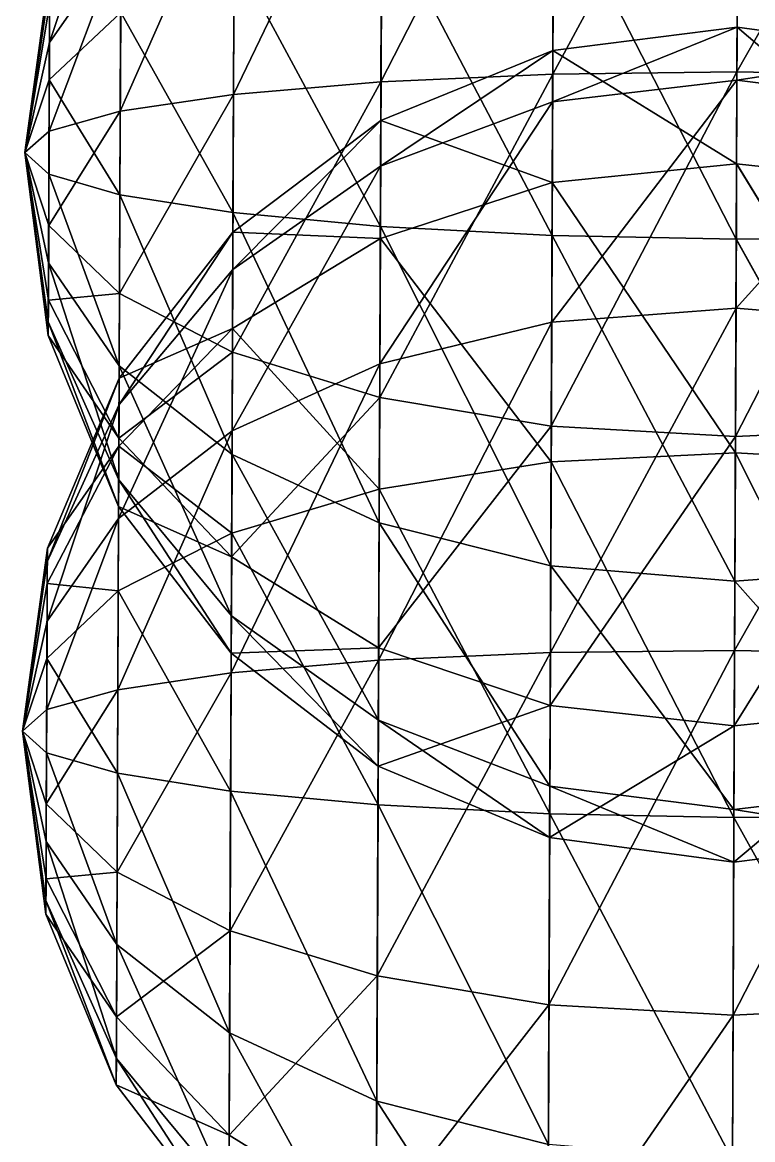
# Model space of a CAD drawing. Header units: metres. Extents: x -322 to 100, y -423 to 142.
# Drawn here: x -200.41 to -169.64, y -1.54 to 45.56 of the extents above; entities that cross this region are included whole.
import ezdxf

# ---------------------------------------------------------------- set-up
doc = ezdxf.new("R2010")
doc.units = ezdxf.units.M

msp = doc.modelspace()

# ---------------------------------------------------------------- linework, layer by layer
for points in [[(-170.2396, 57.887695, -816.6804), (-178.0066, 57.308006, -817.4996), (-178.0636, 43.374844, -811.9441), (-178.06349, 43.374943, -811.944)], [(-170.2396, 57.887695, -816.6804), (-178.0636, 43.374844, -811.9441), (-170.2986, 43.46302, -810.9289), (-170.2985, 43.46312, -810.9288)], [(-162.4776, 57.244484, -817.4996), (-170.2396, 57.887695, -816.6804), (-170.2986, 43.46302, -810.9289), (-170.2985, 43.46312, -810.9288)], [(-178.0066, 57.308006, -817.4996), (-185.24931, 55.544926, -819.9013), (-185.30042, 43.052788, -814.9204), (-185.30031, 43.052887, -814.9203)], [(-178.0066, 57.308006, -817.4996), (-185.30042, 43.052788, -814.9204), (-178.0636, 43.374844, -811.9441), (-178.06349, 43.374943, -811.944)], [(-162.4776, 57.244484, -817.4996), (-170.2986, 43.46302, -810.9289), (-162.53459, 43.311317, -811.9441), (-162.53448, 43.311417, -811.944)], [(-185.24931, 55.544926, -819.9013), (-191.47412, 52.718597, -823.7219), (-191.51585, 42.518814, -819.655), (-191.51575, 42.518913, -819.6549)], [(-185.24931, 55.544926, -819.9013), (-191.51585, 42.518814, -819.655), (-185.30042, 43.052788, -814.9204), (-185.30031, 43.052887, -814.9203)], [(-196.23718, 53.82984, -834.7977), (-199.26135, 47.194893, -837.6552), (-199.27153, 44.705982, -834.4993), (-199.27142, 44.70608, -834.4992)], [(-196.23718, 53.82984, -834.7977), (-199.27153, 44.705982, -834.4993), (-196.25685, 49.021637, -828.70105), (-196.25674, 49.021736, -828.7009)], [(-191.47412, 52.718597, -823.7219), (-196.25685, 49.021637, -828.70105), (-196.28635, 41.8093, -825.8253), (-196.28624, 41.8094, -825.8252)], [(-191.47412, 52.718597, -823.7219), (-196.28635, 41.8093, -825.8253), (-191.51585, 42.518814, -819.655), (-191.51575, 42.518913, -819.6549)], [(-178.09142, 36.574726, -869.49927), (-185.2709, 50.264923, -864.59045), (-178.0307, 51.418926, -867.3439), (-178.0306, 51.419025, -867.34375)], [(-170.32741, 36.42302, -870.51447), (-178.09142, 36.574726, -869.49927), (-178.0307, 51.418926, -867.3439), (-178.0306, 51.419025, -867.34375)], [(-170.32741, 36.42302, -870.51447), (-178.0307, 51.418926, -867.3439), (-170.26454, 51.79087, -868.283), (-170.26443, 51.79097, -868.2829)], [(-162.56241, 36.5112, -869.49927), (-170.32741, 36.42302, -870.51447), (-170.26454, 51.79087, -868.283), (-170.26443, 51.79097, -868.2829)], [(-162.56241, 36.5112, -869.49927), (-170.26454, 51.79087, -868.283), (-162.50168, 51.355404, -867.3439), (-162.50157, 51.355503, -867.34375)], [(-185.32535, 36.95597, -866.52295), (-191.49176, 48.407494, -860.21045), (-185.2709, 50.264923, -864.59045), (-185.2708, 50.265022, -864.59033)], [(-178.09142, 36.574726, -869.49927), (-185.32535, 36.95597, -866.52295), (-185.2709, 50.264923, -864.59045), (-185.2708, 50.265022, -864.59033)], [(-196.25685, 49.021637, -828.70105), (-199.27153, 44.705982, -834.4993), (-199.2868, 40.972603, -833.01074), (-199.2867, 40.972702, -833.0106)], [(-196.25685, 49.021637, -828.70105), (-199.2868, 40.972603, -833.01074), (-196.28635, 41.8093, -825.8253), (-196.28624, 41.8094, -825.8252)], [(-191.53621, 37.54078, -861.7883), (-196.26932, 45.973225, -854.5023), (-191.49176, 48.407494, -860.21045), (-191.49165, 48.407593, -860.2103)], [(-185.32535, 36.95597, -866.52295), (-191.53621, 37.54078, -861.7883), (-191.49176, 48.407494, -860.21045), (-191.49165, 48.407593, -860.2103)], [(-199.26508, 46.28385, -845.36615), (-200.31276, 40.065742, -840.7217), (-199.25899, 47.772434, -841.63275), (-199.25888, 47.772533, -841.6326)], [(-199.25899, 47.772434, -841.63275), (-200.31276, 40.065742, -840.7217), (-199.26135, 47.194893, -837.6552), (-199.26125, 47.194992, -837.6551)], [(-199.26135, 47.194893, -837.6552), (-200.31276, 40.065742, -840.7217), (-199.27153, 44.705982, -834.4993), (-199.27142, 44.70608, -834.4992)], [(-199.27798, 43.12801, -847.8551), (-200.31276, 40.065742, -840.7217), (-199.26508, 46.28385, -845.36615), (-199.26497, 46.28395, -845.366)], [(-196.26932, 45.973225, -854.5023), (-199.27798, 43.12801, -847.8551), (-199.26508, 46.28385, -845.36615), (-199.26497, 46.28395, -845.366)], [(-196.30075, 38.2893, -855.61804), (-199.27798, 43.12801, -847.8551), (-196.26932, 45.973225, -854.5023), (-196.26921, 45.973324, -854.5022)], [(-191.53621, 37.54078, -861.7883), (-196.30075, 38.2893, -855.61804), (-196.26932, 45.973225, -854.5023), (-196.26921, 45.973324, -854.5022)], [(-170.29088, 45.3499, -676.2973), (-178.05954, 44.3665, -676.17737), (-178.06836, 42.211098, -661.333), (-178.06825, 42.211197, -661.3329)], [(-170.29088, 45.3499, -676.2973), (-178.06836, 42.211098, -661.333), (-170.3, 43.118458, -660.9293), (-170.2999, 43.118557, -660.9292)], [(-170.3144, 39.598457, -690.7221), (-178.05954, 44.3665, -676.17737), (-170.29088, 45.3499, -676.2973), (-170.29077, 45.35, -676.2972)], [(-162.55325, 38.747513, -690.11066), (-170.3144, 39.598457, -690.7221), (-170.29088, 45.3499, -676.2973), (-170.29077, 45.35, -676.2972)], [(-162.53053, 44.30298, -676.17737), (-170.29088, 45.3499, -676.2973), (-170.3, 43.118458, -660.9293), (-170.2999, 43.118557, -660.9292)], [(-162.55325, 38.747513, -690.11066), (-170.29088, 45.3499, -676.2973), (-162.53053, 44.30298, -676.17737), (-162.53043, 44.303078, -676.17725)], [(-199.27153, 44.705982, -834.4993), (-200.31276, 40.065742, -840.7217), (-199.2868, 40.972603, -833.01074), (-199.2867, 40.972702, -833.0106)], [(-178.05954, 44.3665, -676.17737), (-185.30708, 41.419815, -675.82574), (-185.31499, 39.487335, -662.51666), (-185.31488, 39.487434, -662.51654)], [(-178.05954, 44.3665, -676.17737), (-185.31499, 39.487335, -662.51666), (-178.06836, 42.211098, -661.333), (-178.06825, 42.211197, -661.3329)], [(-178.08226, 38.811035, -690.11066), (-185.30708, 41.419815, -675.82574), (-178.05954, 44.3665, -676.17737), (-178.05943, 44.3666, -676.17725)], [(-170.3144, 39.598457, -690.7221), (-178.08226, 38.811035, -690.11066), (-178.05954, 44.3665, -676.17737), (-178.05943, 44.3666, -676.17725)], [(-162.53053, 44.30298, -676.17737), (-170.3, 43.118458, -660.9293), (-162.53934, 42.147575, -661.333), (-162.53923, 42.147675, -661.3329)], [(-178.0636, 43.374844, -811.9441), (-185.30042, 43.052788, -814.9204), (-185.35486, 29.743843, -816.8529), (-185.35475, 29.743942, -816.8528)], [(-178.0636, 43.374844, -811.9441), (-185.35486, 29.743843, -816.8529), (-178.12433, 28.53064, -814.0995), (-178.12422, 28.530739, -814.09937)], [(-170.2986, 43.46302, -810.9289), (-178.0636, 43.374844, -811.9441), (-178.12433, 28.53064, -814.0995), (-178.12422, 28.530739, -814.09937)], [(-170.2986, 43.46302, -810.9289), (-178.12433, 28.53064, -814.0995), (-170.36147, 28.09517, -813.16034), (-170.36136, 28.095268, -813.1602)], [(-162.53459, 43.311317, -811.9441), (-170.2986, 43.46302, -810.9289), (-170.36147, 28.09517, -813.16034), (-170.36136, 28.095268, -813.1602)], [(-199.29427, 39.150517, -848.4326), (-200.31276, 40.065742, -840.7217), (-199.27798, 43.12801, -847.8551), (-199.27788, 43.12811, -847.855)], [(-196.30075, 38.2893, -855.61804), (-199.29427, 39.150517, -848.4326), (-199.27798, 43.12801, -847.8551), (-199.27788, 43.12811, -847.855)], [(-185.30042, 43.052788, -814.9204), (-191.51585, 42.518814, -819.655), (-191.5603, 31.652103, -821.2329), (-191.5602, 31.652203, -821.2328)], [(-185.30042, 43.052788, -814.9204), (-191.5603, 31.652103, -821.2329), (-185.35486, 29.743843, -816.8529), (-185.35475, 29.743942, -816.8528)], [(-170.3, 43.118458, -660.9293), (-178.06836, 42.211098, -661.333), (-178.10635, 32.922356, -649.5552), (-178.10625, 32.922455, -649.55505)], [(-170.3, 43.118458, -660.9293), (-178.10635, 32.922356, -649.5552), (-170.33934, 33.502045, -648.736), (-170.33923, 33.502144, -648.7359)], [(-162.53459, 43.311317, -811.9441), (-170.36147, 28.09517, -813.16034), (-162.5953, 28.467117, -814.0995), (-162.5952, 28.467216, -814.09937)], [(-162.53934, 42.147575, -661.333), (-170.3, 43.118458, -660.9293), (-170.33934, 33.502045, -648.736), (-170.33923, 33.502144, -648.7359)], [(-191.51585, 42.518814, -819.655), (-196.28635, 41.8093, -825.8253), (-196.31778, 34.125374, -826.94104), (-196.31767, 34.125473, -826.9409)], [(-191.51585, 42.518814, -819.655), (-196.31778, 34.125374, -826.94104), (-191.5603, 31.652103, -821.2329), (-191.5602, 31.652203, -821.2328)], [(-178.06836, 42.211098, -661.333), (-185.31499, 39.487335, -662.51666), (-185.34906, 31.159275, -651.9569), (-185.34895, 31.159374, -651.9568)], [(-178.06836, 42.211098, -661.333), (-185.34906, 31.159275, -651.9569), (-178.10635, 32.922356, -649.5552), (-178.10625, 32.922455, -649.55505)], [(-162.53934, 42.147575, -661.333), (-170.33934, 33.502045, -648.736), (-162.57735, 32.858833, -649.5552), (-162.57724, 32.858932, -649.55505)], [(-196.28635, 41.8093, -825.8253), (-199.2868, 40.972603, -833.01074), (-199.30309, 36.99511, -833.58826), (-199.30298, 36.99521, -833.58813)], [(-196.28635, 41.8093, -825.8253), (-199.30309, 36.99511, -833.58826), (-196.31778, 34.125374, -826.94104), (-196.31767, 34.125473, -826.9409)], [(-185.30708, 41.419815, -675.82574), (-191.5396, 36.710644, -675.2663), (-191.54605, 35.13278, -664.39954), (-191.54594, 35.132877, -664.3994)], [(-185.30708, 41.419815, -675.82574), (-191.54605, 35.13278, -664.39954), (-185.31499, 39.487335, -662.51666), (-185.31488, 39.487434, -662.51654)], [(-185.32745, 36.438923, -688.31793), (-191.5396, 36.710644, -675.2663), (-185.30708, 41.419815, -675.82574), (-185.30698, 41.419914, -675.8256)], [(-178.08226, 38.811035, -690.11066), (-185.32745, 36.438923, -688.31793), (-185.30708, 41.419815, -675.82574), (-185.30698, 41.419914, -675.8256)], [(-199.2868, 40.972603, -833.01074), (-200.31276, 40.065742, -840.7217), (-199.30309, 36.99511, -833.58826), (-199.30298, 36.99521, -833.58813)], [(-199.30309, 36.99511, -833.58826), (-200.31276, 40.065742, -840.7217), (-199.316, 33.83927, -836.0772), (-199.31589, 33.83937, -836.0771)], [(-199.316, 33.83927, -836.0772), (-200.31276, 40.065742, -840.7217), (-199.32208, 32.35069, -839.8106), (-199.32198, 32.35079, -839.8105)], [(-199.32208, 32.35069, -839.8106), (-200.31276, 40.065742, -840.7217), (-199.31972, 32.928226, -843.78815), (-199.31961, 32.928326, -843.788)], [(-199.31972, 32.928226, -843.78815), (-200.31276, 40.065742, -840.7217), (-199.30954, 35.417137, -846.94403), (-199.30943, 35.417236, -846.9439)], [(-199.30954, 35.417137, -846.94403), (-200.31276, 40.065742, -840.7217), (-199.29427, 39.150517, -848.4326), (-199.29416, 39.150616, -848.4325)], [(-170.36429, 27.405222, -700.3386), (-178.08226, 38.811035, -690.11066), (-170.3144, 39.598457, -690.7221), (-170.3143, 39.598557, -690.722)], [(-162.60143, 26.969753, -699.3995), (-170.36429, 27.405222, -700.3386), (-170.3144, 39.598457, -690.7221), (-170.3143, 39.598557, -690.722)], [(-170.3144, 39.598457, -690.7221), (-170.3144, 39.598457, -690.7221), (-170.36429, 27.405222, -700.3386), (-170.36418, 27.405321, -700.3385)], [(-162.60143, 26.969753, -699.3995), (-170.3144, 39.598457, -690.7221), (-162.55325, 38.747513, -690.11066), (-162.55315, 38.747612, -690.11053)], [(-196.33025, 31.076965, -852.7423), (-199.30954, 35.417137, -846.94403), (-199.29427, 39.150517, -848.4326), (-199.29416, 39.150616, -848.4325)], [(-196.33025, 31.076965, -852.7423), (-199.29427, 39.150517, -848.4326), (-196.30075, 38.2893, -855.61804), (-196.30064, 38.2894, -855.6179)], [(-185.31499, 39.487335, -662.51666), (-191.54605, 35.13278, -664.39954), (-191.57387, 28.332947, -655.7775), (-191.57376, 28.333046, -655.7774)], [(-185.31499, 39.487335, -662.51666), (-191.57387, 28.332947, -655.7775), (-185.34906, 31.159275, -651.9569), (-185.34895, 31.159374, -651.9568)], [(-178.13045, 27.033276, -699.3995), (-185.32745, 36.438923, -688.31793), (-178.08226, 38.811035, -690.11066), (-178.08215, 38.811134, -690.11053)], [(-170.36429, 27.405222, -700.3386), (-178.13045, 27.033276, -699.3995), (-178.08226, 38.811035, -690.11066), (-178.08215, 38.811134, -690.11053)], [(-178.08226, 38.811035, -690.11066), (-178.08226, 38.811035, -690.11066), (-178.13045, 27.033276, -699.3995), (-178.13034, 27.033375, -699.39935)], [(-191.57794, 27.341, -857.72144), (-196.33025, 31.076965, -852.7423), (-196.30075, 38.2893, -855.61804), (-196.30064, 38.2894, -855.6179)], [(-191.57794, 27.341, -857.72144), (-196.30075, 38.2893, -855.61804), (-191.53621, 37.54078, -861.7883), (-191.5361, 37.54088, -861.7882)], [(-185.37645, 24.46384, -861.54205), (-191.57794, 27.341, -857.72144), (-191.53621, 37.54078, -861.7883), (-191.5361, 37.54088, -861.7882)], [(-185.37645, 24.46384, -861.54205), (-191.53621, 37.54078, -861.7883), (-185.32535, 36.95597, -866.52295), (-185.32524, 36.95607, -866.5228)], [(-196.31778, 34.125374, -826.94104), (-199.30309, 36.99511, -833.58826), (-199.316, 33.83927, -836.0772), (-199.31589, 33.83937, -836.0771)], [(-178.14842, 22.641565, -863.9438), (-185.37645, 24.46384, -861.54205), (-185.32535, 36.95597, -866.52295), (-185.32524, 36.95607, -866.5228)], [(-178.14842, 22.641565, -863.9438), (-185.32535, 36.95597, -866.52295), (-178.09142, 36.574726, -869.49927), (-178.09131, 36.574825, -869.49915)], [(-191.5396, 36.710644, -675.2663), (-196.33237, 30.559914, -674.5373), (-196.33693, 29.444191, -666.85333), (-196.33682, 29.44429, -666.8532)], [(-191.5396, 36.710644, -675.2663), (-196.33693, 29.444191, -666.85333), (-191.54605, 35.13278, -664.39954), (-191.54594, 35.132877, -664.3994)], [(-191.55624, 32.64376, -685.4662), (-196.33237, 30.559914, -674.5373), (-191.5396, 36.710644, -675.2663), (-191.53949, 36.710743, -675.2662)], [(-185.32745, 36.438923, -688.31793), (-191.55624, 32.64376, -685.4662), (-191.5396, 36.710644, -675.2663), (-191.53949, 36.710743, -675.2662)], [(-185.37065, 25.879272, -696.64606), (-191.55624, 32.64376, -685.4662), (-185.32745, 36.438923, -688.31793), (-185.32735, 36.439022, -688.3178)], [(-178.13045, 27.033276, -699.3995), (-185.37065, 25.879272, -696.64606), (-185.32745, 36.438923, -688.31793), (-185.32735, 36.439022, -688.3178)], [(-185.32745, 36.438923, -688.31793), (-185.32745, 36.438923, -688.31793), (-185.37065, 25.879272, -696.64606), (-185.37054, 25.879372, -696.64594)], [(-170.38641, 21.998352, -864.76294), (-178.14842, 22.641565, -863.9438), (-178.09142, 36.574726, -869.49927), (-178.09131, 36.574825, -869.49915)], [(-170.38641, 21.998352, -864.76294), (-178.09142, 36.574726, -869.49927), (-170.32741, 36.42302, -870.51447), (-170.3273, 36.42312, -870.51434)], [(-162.6194, 22.578041, -863.9438), (-170.38641, 21.998352, -864.76294), (-170.32741, 36.42302, -870.51447), (-170.3273, 36.42312, -870.51434)], [(-162.6194, 22.578041, -863.9438), (-170.32741, 36.42302, -870.51447), (-162.56241, 36.5112, -869.49927), (-162.5623, 36.5113, -869.49915)], [(-196.34991, 26.268759, -846.6456), (-199.31972, 32.928226, -843.78815), (-199.30954, 35.417137, -846.94403), (-199.30943, 35.417236, -846.9439)], [(-196.34991, 26.268759, -846.6456), (-199.30954, 35.417137, -846.94403), (-196.33025, 31.076965, -852.7423), (-196.33014, 31.077065, -852.7422)], [(-191.54605, 35.13278, -664.39954), (-196.33693, 29.444191, -666.85333), (-196.3566, 24.635986, -660.75665), (-196.35649, 24.636086, -660.75653)], [(-191.54605, 35.13278, -664.39954), (-196.3566, 24.635986, -660.75665), (-191.57387, 28.332947, -655.7775), (-191.57376, 28.333046, -655.7774)], [(-196.31778, 34.125374, -826.94104), (-199.316, 33.83927, -836.0772), (-196.34271, 28.028759, -831.74927), (-196.3426, 28.028858, -831.74915)], [(-191.5603, 31.652103, -821.2329), (-196.31778, 34.125374, -826.94104), (-196.34271, 28.028759, -831.74927), (-196.3426, 28.028858, -831.74915)], [(-196.34271, 28.028759, -831.74927), (-199.316, 33.83927, -836.0772), (-199.32208, 32.35069, -839.8106), (-199.32198, 32.35079, -839.8105)], [(-170.33934, 33.502045, -648.736), (-178.10635, 32.922356, -649.5552), (-178.16335, 18.989193, -643.9997), (-178.16324, 18.989292, -643.9996)], [(-170.33934, 33.502045, -648.736), (-178.16335, 18.989193, -643.9997), (-170.39835, 19.077372, -642.9845), (-170.39824, 19.07747, -642.9844)], [(-162.57735, 32.858833, -649.5552), (-170.33934, 33.502045, -648.736), (-170.39835, 19.077372, -642.9845), (-170.39824, 19.07747, -642.9844)], [(-196.35448, 25.153038, -838.9617), (-199.32208, 32.35069, -839.8106), (-199.31972, 32.928226, -843.78815), (-199.31961, 32.928326, -843.788)], [(-196.35448, 25.153038, -838.9617), (-199.31972, 32.928226, -843.78815), (-196.34991, 26.268759, -846.6456), (-196.34981, 26.268858, -846.6455)], [(-191.5915, 24.021843, -692.26605), (-196.34412, 27.684193, -681.7497), (-191.55624, 32.64376, -685.4662), (-191.55614, 32.64386, -685.46606)], [(-191.55624, 32.64376, -685.4662), (-196.34412, 27.684193, -681.7497), (-196.33237, 30.559914, -674.5373), (-196.33226, 30.560013, -674.5372)], [(-185.37065, 25.879272, -696.64606), (-191.5915, 24.021843, -692.26605), (-191.55624, 32.64376, -685.4662), (-191.55614, 32.64386, -685.46606)], [(-191.55624, 32.64376, -685.4662), (-191.55624, 32.64376, -685.4662), (-191.5915, 24.021843, -692.26605), (-191.5914, 24.021942, -692.2659)], [(-178.10635, 32.922356, -649.5552), (-185.34906, 31.159275, -651.9569), (-185.40016, 18.66714, -646.97595), (-185.40005, 18.667238, -646.9758)], [(-178.10635, 32.922356, -649.5552), (-185.40016, 18.66714, -646.97595), (-178.16335, 18.989193, -643.9997), (-178.16324, 18.989292, -643.9996)], [(-162.57735, 32.858833, -649.5552), (-170.39835, 19.077372, -642.9845), (-162.63434, 18.925667, -643.9997), (-162.63423, 18.925766, -643.9996)], [(-196.34271, 28.028759, -831.74927), (-199.32208, 32.35069, -839.8106), (-196.35448, 25.153038, -838.9617), (-196.35437, 25.153137, -838.96155)], [(-191.5603, 31.652103, -821.2329), (-196.34271, 28.028759, -831.74927), (-191.59557, 23.030182, -828.0328), (-191.59546, 23.030281, -828.03265)], [(-185.35486, 29.743843, -816.8529), (-191.5603, 31.652103, -821.2329), (-191.59557, 23.030182, -828.0328), (-191.59546, 23.030281, -828.03265)], [(-185.34906, 31.159275, -651.9569), (-191.57387, 28.332947, -655.7775), (-191.6156, 18.133163, -651.71063), (-191.6155, 18.133263, -651.7105)], [(-185.34906, 31.159275, -651.9569), (-191.6156, 18.133163, -651.71063), (-185.40016, 18.66714, -646.97595), (-185.40005, 18.667238, -646.9758)], [(-191.60574, 20.54117, -849.0994), (-196.34991, 26.268759, -846.6456), (-196.33025, 31.076965, -852.7423), (-196.33014, 31.077065, -852.7422)], [(-191.60574, 20.54117, -849.0994), (-196.33025, 31.076965, -852.7423), (-191.57794, 27.341, -857.72144), (-191.57784, 27.341099, -857.7213)], [(-196.33237, 30.559914, -674.5373), (-199.35873, 23.386784, -673.68835), (-199.3611, 22.809242, -669.7108), (-199.361, 22.809341, -669.7107)], [(-196.33237, 30.559914, -674.5373), (-199.3611, 22.809242, -669.7108), (-196.33693, 29.444191, -666.85333), (-196.33682, 29.44429, -666.8532)], [(-196.34412, 27.684193, -681.7497), (-199.35873, 23.386784, -673.68835), (-196.33237, 30.559914, -674.5373), (-196.33226, 30.560013, -674.5372)], [(-185.35486, 29.743843, -816.8529), (-191.59557, 23.030182, -828.0328), (-185.39804, 19.18419, -825.181), (-185.39793, 19.18429, -825.1809)], [(-178.12433, 28.53064, -814.0995), (-185.35486, 29.743843, -816.8529), (-185.39804, 19.18419, -825.181), (-185.39793, 19.18429, -825.1809)], [(-196.33693, 29.444191, -666.85333), (-199.3611, 22.809242, -669.7108), (-199.37128, 20.320332, -666.55493), (-199.37117, 20.32043, -666.5548)], [(-196.33693, 29.444191, -666.85333), (-199.37128, 20.320332, -666.55493), (-196.3566, 24.635986, -660.75665), (-196.35649, 24.636086, -660.75653)], [(-191.57387, 28.332947, -655.7775), (-196.3566, 24.635986, -660.75665), (-196.3861, 17.423649, -657.8809), (-196.38599, 17.423748, -657.8808)], [(-191.57387, 28.332947, -655.7775), (-196.3861, 17.423649, -657.8809), (-191.6156, 18.133163, -651.71063), (-191.6155, 18.133263, -651.7105)], [(-178.12433, 28.53064, -814.0995), (-185.39804, 19.18419, -825.181), (-178.1725, 16.75288, -823.3883), (-178.1724, 16.75298, -823.3882)], [(-170.36147, 28.09517, -813.16034), (-178.12433, 28.53064, -814.0995), (-178.1725, 16.75288, -823.3883), (-178.1724, 16.75298, -823.3882)], [(-162.5953, 28.467117, -814.0995), (-170.36147, 28.09517, -813.16034), (-170.41135, 15.901938, -822.77686), (-170.41124, 15.902038, -822.77673)], [(-162.5953, 28.467117, -814.0995), (-170.41135, 15.901938, -822.77686), (-162.6435, 16.689358, -823.3883), (-162.64339, 16.689457, -823.3882)], [(-191.59557, 23.030182, -828.0328), (-196.34271, 28.028759, -831.74927), (-196.35448, 25.153038, -838.9617), (-196.35437, 25.153137, -838.96155)], [(-170.36147, 28.09517, -813.16034), (-178.1725, 16.75288, -823.3883), (-170.41135, 15.901938, -822.77686), (-170.41124, 15.902038, -822.77673)], [(-196.36906, 21.587574, -686.5579), (-199.36482, 21.898201, -677.42175), (-196.34412, 27.684193, -681.7497), (-196.34401, 27.684292, -681.7496)], [(-196.34412, 27.684193, -681.7497), (-199.36482, 21.898201, -677.42175), (-199.35873, 23.386784, -673.68835), (-199.35863, 23.386883, -673.68823)], [(-191.5915, 24.021843, -692.26605), (-196.36906, 21.587574, -686.5579), (-196.34412, 27.684193, -681.7497), (-196.34401, 27.684292, -681.7496)], [(-196.34412, 27.684193, -681.7497), (-196.34412, 27.684193, -681.7497), (-196.36906, 21.587574, -686.5579), (-196.36896, 21.587673, -686.5578)], [(-185.41052, 16.135784, -850.9823), (-191.60574, 20.54117, -849.0994), (-191.57794, 27.341, -857.72144), (-191.57784, 27.341099, -857.7213)], [(-185.41052, 16.135784, -850.9823), (-191.57794, 27.341, -857.72144), (-185.37645, 24.46384, -861.54205), (-185.37634, 24.46394, -861.54193)], [(-170.42715, 12.037371, -702.57007), (-178.13045, 27.033276, -699.3995), (-170.36429, 27.405222, -700.3386), (-170.36418, 27.405321, -700.3385)], [(-162.66216, 12.12555, -701.5549), (-170.42715, 12.037371, -702.57007), (-170.36429, 27.405222, -700.3386), (-170.36418, 27.405321, -700.3385)], [(-162.66216, 12.12555, -701.5549), (-170.36429, 27.405222, -700.3386), (-162.60143, 26.969753, -699.3995), (-162.60132, 26.969852, -699.39935)], [(-178.19116, 12.189075, -701.5549), (-185.37065, 25.879272, -696.64606), (-178.13045, 27.033276, -699.3995), (-178.13034, 27.033375, -699.39935)], [(-170.42715, 12.037371, -702.57007), (-178.19116, 12.189075, -701.5549), (-178.13045, 27.033276, -699.3995), (-178.13034, 27.033375, -699.39935)], [(-191.61221, 18.963303, -838.23267), (-196.35448, 25.153038, -838.9617), (-196.34991, 26.268759, -846.6456), (-196.34981, 26.268858, -846.6455)], [(-191.61221, 18.963303, -838.23267), (-196.34991, 26.268759, -846.6456), (-191.60574, 20.54117, -849.0994), (-191.60564, 20.54127, -849.0993)], [(-185.4251, 12.57032, -698.5786), (-191.5915, 24.021843, -692.26605), (-185.37065, 25.879272, -696.64606), (-185.37054, 25.879372, -696.64594)], [(-178.19116, 12.189075, -701.5549), (-185.4251, 12.57032, -698.5786), (-185.37065, 25.879272, -696.64606), (-185.37054, 25.879372, -696.64594)], [(-191.59557, 23.030182, -828.0328), (-196.35448, 25.153038, -838.9617), (-191.61221, 18.963303, -838.23267), (-191.6121, 18.963402, -838.23254)], [(-196.3566, 24.635986, -660.75665), (-199.37128, 20.320332, -666.55493), (-199.38655, 16.586952, -665.06635), (-199.38644, 16.587051, -665.0662)], [(-196.3566, 24.635986, -660.75665), (-199.38655, 16.586952, -665.06635), (-196.3861, 17.423649, -657.8809), (-196.38599, 17.423748, -657.8808)], [(-191.63596, 13.15513, -693.84393), (-196.36906, 21.587574, -686.5579), (-191.5915, 24.021843, -692.26605), (-191.5914, 24.021942, -692.2659)], [(-185.4251, 12.57032, -698.5786), (-191.63596, 13.15513, -693.84393), (-191.5915, 24.021843, -692.26605), (-191.5914, 24.021942, -692.2659)], [(-178.18642, 13.352825, -852.16595), (-185.41052, 16.135784, -850.9823), (-185.37645, 24.46384, -861.54205), (-185.37634, 24.46394, -861.54193)], [(-178.18642, 13.352825, -852.16595), (-185.37645, 24.46384, -861.54205), (-178.14842, 22.641565, -863.9438), (-178.14832, 22.641665, -863.94366)], [(-199.36482, 21.898201, -677.42175), (-200.4125, 15.680092, -672.7773), (-199.35873, 23.386784, -673.68835), (-199.35863, 23.386883, -673.68823)], [(-199.35873, 23.386784, -673.68835), (-200.4125, 15.680092, -672.7773), (-199.3611, 22.809242, -669.7108), (-199.361, 22.809341, -669.7107)], [(-199.3611, 22.809242, -669.7108), (-200.4125, 15.680092, -672.7773), (-199.37128, 20.320332, -666.55493), (-199.37117, 20.32043, -666.5548)], [(-185.39804, 19.18419, -825.181), (-191.59557, 23.030182, -828.0328), (-191.61221, 18.963303, -838.23267), (-191.6121, 18.963402, -838.23254)], [(-170.42575, 12.381941, -852.56964), (-178.18642, 13.352825, -852.16595), (-178.14842, 22.641565, -863.9438), (-178.14832, 22.641665, -863.94366)], [(-170.42575, 12.381941, -852.56964), (-178.14842, 22.641565, -863.9438), (-170.38641, 21.998352, -864.76294), (-170.3863, 21.998451, -864.7628)], [(-162.6574, 13.289299, -852.16595), (-170.38641, 21.998352, -864.76294), (-162.6194, 22.578041, -863.9438), (-162.6193, 22.57814, -863.94366)], [(-199.37773, 18.74236, -679.9107), (-200.4125, 15.680092, -672.7773), (-199.36482, 21.898201, -677.42175), (-199.36472, 21.8983, -677.42163)], [(-196.36906, 21.587574, -686.5579), (-199.37773, 18.74236, -679.9107), (-199.36482, 21.898201, -677.42175), (-199.36472, 21.8983, -677.42163)], [(-162.6574, 13.289299, -852.16595), (-170.42575, 12.381941, -852.56964), (-170.38641, 21.998352, -864.76294), (-170.3863, 21.998451, -864.7628)], [(-196.4005, 13.903648, -687.67365), (-199.37773, 18.74236, -679.9107), (-196.36906, 21.587574, -686.5579), (-196.36896, 21.587673, -686.5578)], [(-191.63596, 13.15513, -693.84393), (-196.4005, 13.903648, -687.67365), (-196.36906, 21.587574, -686.5579), (-196.36896, 21.587673, -686.5578)], [(-199.37128, 20.320332, -666.55493), (-200.4125, 15.680092, -672.7773), (-199.38655, 16.586952, -665.06635), (-199.38644, 16.587051, -665.0662)], [(-185.41843, 14.203299, -837.6732), (-191.61221, 18.963303, -838.23267), (-191.60574, 20.54117, -849.0994), (-191.60564, 20.54127, -849.0993)], [(-185.41843, 14.203299, -837.6732), (-191.60574, 20.54117, -849.0994), (-185.41052, 16.135784, -850.9823), (-185.41042, 16.135883, -850.9822)], [(-185.39804, 19.18419, -825.181), (-191.61221, 18.963303, -838.23267), (-185.41843, 14.203299, -837.6732), (-185.41832, 14.203399, -837.6731)], [(-178.16335, 18.989193, -643.9997), (-185.40016, 18.66714, -646.97595), (-185.45459, 5.358192, -648.9085), (-185.45448, 5.358292, -648.9084)], [(-178.16335, 18.989193, -643.9997), (-185.45459, 5.358192, -648.9085), (-178.22408, 4.144988, -646.1551), (-178.22397, 4.145088, -646.15497)], [(-178.1725, 16.75288, -823.3883), (-185.39804, 19.18419, -825.181), (-185.41843, 14.203299, -837.6732), (-185.41832, 14.203399, -837.6731)], [(-170.39835, 19.077372, -642.9845), (-178.16335, 18.989193, -643.9997), (-178.22408, 4.144988, -646.1551), (-178.22397, 4.145088, -646.15497)], [(-170.39835, 19.077372, -642.9845), (-178.22408, 4.144988, -646.1551), (-170.46121, 3.709519, -645.21594), (-170.4611, 3.709619, -645.2158)], [(-162.63434, 18.925667, -643.9997), (-170.39835, 19.077372, -642.9845), (-170.46121, 3.709519, -645.21594), (-170.4611, 3.709619, -645.2158)], [(-162.63434, 18.925667, -643.9997), (-170.46121, 3.709519, -645.21594), (-162.69505, 4.081466, -646.1551), (-162.69495, 4.081566, -646.15497)], [(-199.39401, 14.764866, -680.4882), (-200.4125, 15.680092, -672.7773), (-199.37773, 18.74236, -679.9107), (-199.37762, 18.742458, -679.9106)], [(-196.4005, 13.903648, -687.67365), (-199.39401, 14.764866, -680.4882), (-199.37773, 18.74236, -679.9107), (-199.37762, 18.742458, -679.9106)], [(-185.40016, 18.66714, -646.97595), (-191.6156, 18.133163, -651.71063), (-191.66005, 7.266452, -653.2885), (-191.65994, 7.266552, -653.2884)], [(-185.40016, 18.66714, -646.97595), (-191.66005, 7.266452, -653.2885), (-185.45459, 5.358192, -648.9085), (-185.45448, 5.358292, -648.9084)], [(-191.6156, 18.133163, -651.71063), (-196.3861, 17.423649, -657.8809), (-196.41753, 9.739723, -658.99664), (-196.41742, 9.739823, -658.9965)], [(-191.6156, 18.133163, -651.71063), (-196.41753, 9.739723, -658.99664), (-191.66005, 7.266452, -653.2885), (-191.65994, 7.266552, -653.2884)], [(-196.3861, 17.423649, -657.8809), (-199.38655, 16.586952, -665.06635), (-199.40283, 12.609461, -665.64386), (-199.40273, 12.609561, -665.64374)], [(-196.3861, 17.423649, -657.8809), (-199.40283, 12.609461, -665.64386), (-196.41753, 9.739723, -658.99664), (-196.41742, 9.739823, -658.9965)], [(-199.38655, 16.586952, -665.06635), (-200.4125, 15.680092, -672.7773), (-199.40283, 12.609461, -665.64386), (-199.40273, 12.609561, -665.64374)], [(-178.1725, 16.75288, -823.3883), (-185.41843, 14.203299, -837.6732), (-178.19522, 11.197418, -837.3216), (-178.19511, 11.197518, -837.3215)], [(-170.41135, 15.901938, -822.77686), (-178.1725, 16.75288, -823.3883), (-178.19522, 11.197418, -837.3216), (-178.19511, 11.197518, -837.3215)], [(-162.6435, 16.689358, -823.3883), (-170.41135, 15.901938, -822.77686), (-170.43488, 10.150497, -837.20166), (-170.43477, 10.150598, -837.20154)], [(-162.6435, 16.689358, -823.3883), (-170.43488, 10.150497, -837.20166), (-162.66621, 11.133896, -837.3216), (-162.6661, 11.133996, -837.3215)], [(-178.19522, 11.197418, -837.3216), (-185.41843, 14.203299, -837.6732), (-185.41052, 16.135784, -850.9823), (-185.41042, 16.135883, -850.9822)], [(-178.19522, 11.197418, -837.3216), (-185.41052, 16.135784, -850.9823), (-178.18642, 13.352825, -852.16595), (-178.18631, 13.352925, -852.16583)], [(-199.40283, 12.609461, -665.64386), (-200.4125, 15.680092, -672.7773), (-199.41574, 9.453619, -668.1328), (-199.41563, 9.453719, -668.1327)], [(-199.41574, 9.453619, -668.1328), (-200.4125, 15.680092, -672.7773), (-199.42183, 7.965037, -671.8662), (-199.42172, 7.965137, -671.8661)], [(-199.42183, 7.965037, -671.8662), (-200.4125, 15.680092, -672.7773), (-199.41946, 8.542577, -675.84375), (-199.41936, 8.542677, -675.8436)], [(-199.41946, 8.542577, -675.84375), (-200.4125, 15.680092, -672.7773), (-199.40929, 11.031486, -678.99963), (-199.40918, 11.031587, -678.9995)], [(-199.40929, 11.031486, -678.99963), (-200.4125, 15.680092, -672.7773), (-199.39401, 14.764866, -680.4882), (-199.3939, 14.764966, -680.4881)], [(-170.41135, 15.901938, -822.77686), (-178.19522, 11.197418, -837.3216), (-170.43488, 10.150497, -837.20166), (-170.43477, 10.150598, -837.20154)], [(-196.43, 6.691315, -684.7979), (-199.40929, 11.031486, -678.99963), (-199.39401, 14.764866, -680.4882), (-199.3939, 14.764966, -680.4881)], [(-196.43, 6.691315, -684.7979), (-199.39401, 14.764866, -680.4882), (-196.4005, 13.903648, -687.67365), (-196.40039, 13.903749, -687.6735)], [(-191.67767, 2.955349, -689.77704), (-196.43, 6.691315, -684.7979), (-196.4005, 13.903648, -687.67365), (-196.40039, 13.903749, -687.6735)], [(-191.67767, 2.955349, -689.77704), (-196.4005, 13.903648, -687.67365), (-191.63596, 13.15513, -693.84393), (-191.63585, 13.155231, -693.8438)], [(-170.43488, 10.150497, -837.20166), (-178.19522, 11.197418, -837.3216), (-178.18642, 13.352825, -852.16595), (-178.18631, 13.352925, -852.16583)], [(-170.43488, 10.150497, -837.20166), (-178.18642, 13.352825, -852.16595), (-170.42575, 12.381941, -852.56964), (-170.42564, 12.382041, -852.5695)], [(-162.66621, 11.133896, -837.3216), (-170.42575, 12.381941, -852.56964), (-162.6574, 13.289299, -852.16595), (-162.65729, 13.289399, -852.16583)], [(-185.4762, 0.07819, -693.59766), (-191.67767, 2.955349, -689.77704), (-191.63596, 13.15513, -693.84393), (-191.63585, 13.155231, -693.8438)], [(-185.4762, 0.07819, -693.59766), (-191.63596, 13.15513, -693.84393), (-185.4251, 12.57032, -698.5786), (-185.42499, 12.57042, -698.5785)], [(-196.41753, 9.739723, -658.99664), (-199.40283, 12.609461, -665.64386), (-199.41574, 9.453619, -668.1328), (-199.41563, 9.453719, -668.1327)], [(-178.24817, -1.744085, -695.9994), (-185.4762, 0.07819, -693.59766), (-185.4251, 12.57032, -698.5786), (-185.42499, 12.57042, -698.5785)], [(-178.24817, -1.744085, -695.9994), (-185.4251, 12.57032, -698.5786), (-178.19116, 12.189075, -701.5549), (-178.19106, 12.189175, -701.55475)], [(-162.66621, 11.133896, -837.3216), (-170.43488, 10.150497, -837.20166), (-170.42575, 12.381941, -852.56964), (-170.42564, 12.382041, -852.5695)], [(-170.48616, -2.387299, -696.81854), (-178.24817, -1.744085, -695.9994), (-178.19116, 12.189075, -701.5549), (-178.19106, 12.189175, -701.55475)], [(-170.48616, -2.387299, -696.81854), (-178.19116, 12.189075, -701.5549), (-170.42715, 12.037371, -702.57007), (-170.42705, 12.037471, -702.56995)], [(-162.71915, -1.80761, -695.9994), (-170.48616, -2.387299, -696.81854), (-170.42715, 12.037371, -702.57007), (-170.42705, 12.037471, -702.56995)], [(-162.71915, -1.80761, -695.9994), (-170.42715, 12.037371, -702.57007), (-162.66216, 12.12555, -701.5549), (-162.66205, 12.12565, -701.55475)], [(-196.44966, 1.883108, -678.70123), (-199.41946, 8.542577, -675.84375), (-199.40929, 11.031486, -678.99963), (-199.40918, 11.031587, -678.9995)], [(-196.44966, 1.883108, -678.70123), (-199.40929, 11.031486, -678.99963), (-196.43, 6.691315, -684.7979), (-196.42989, 6.691415, -684.7978)], [(-196.44247, 3.643107, -663.8049), (-199.41574, 9.453619, -668.1328), (-199.42183, 7.965037, -671.8662), (-199.42172, 7.965137, -671.8661)], [(-196.41753, 9.739723, -658.99664), (-199.41574, 9.453619, -668.1328), (-196.44247, 3.643107, -663.8049), (-196.44237, 3.643207, -663.80475)], [(-191.66005, 7.266452, -653.2885), (-196.41753, 9.739723, -658.99664), (-196.44247, 3.643107, -663.8049), (-196.44237, 3.643207, -663.80475)], [(-196.45422, 0.767387, -671.0173), (-199.42183, 7.965037, -671.8662), (-199.41946, 8.542577, -675.84375), (-199.41936, 8.542677, -675.8436)], [(-196.45422, 0.767387, -671.0173), (-199.41946, 8.542577, -675.84375), (-196.44966, 1.883108, -678.70123), (-196.44955, 1.883208, -678.7011)], [(-196.44247, 3.643107, -663.8049), (-199.42183, 7.965037, -671.8662), (-196.45422, 0.767387, -671.0173), (-196.45412, 0.767487, -671.01715)], [(-191.66005, 7.266452, -653.2885), (-196.44247, 3.643107, -663.8049), (-191.69531, -1.355469, -660.0884), (-191.6952, -1.355369, -660.08826)], [(-185.45459, 5.358192, -648.9085), (-191.66005, 7.266452, -653.2885), (-191.69531, -1.355469, -660.0884), (-191.6952, -1.355369, -660.08826)], [(-191.70549, -3.84448, -681.155), (-196.44966, 1.883108, -678.70123), (-196.43, 6.691315, -684.7979), (-196.42989, 6.691415, -684.7978)], [(-191.70549, -3.84448, -681.155), (-196.43, 6.691315, -684.7979), (-191.67767, 2.955349, -689.77704), (-191.67757, 2.955449, -689.7769)], [(-185.45459, 5.358192, -648.9085), (-191.69531, -1.355469, -660.0884), (-185.49779, -5.20146, -657.23663), (-185.49768, -5.20136, -657.2365)], [(-178.22408, 4.144988, -646.1551), (-185.45459, 5.358192, -648.9085), (-185.49779, -5.20146, -657.23663), (-185.49768, -5.20136, -657.2365)], [(-178.22408, 4.144988, -646.1551), (-185.49779, -5.20146, -657.23663), (-178.27225, -7.632771, -655.4439), (-178.27214, -7.63267, -655.4438)], [(-170.46121, 3.709519, -645.21594), (-178.22408, 4.144988, -646.1551), (-178.27225, -7.632771, -655.4439), (-178.27214, -7.63267, -655.4438)], [(-162.69505, 4.081466, -646.1551), (-170.46121, 3.709519, -645.21594), (-170.5111, -8.483713, -654.83246), (-170.51099, -8.483613, -654.83234)], [(-162.69505, 4.081466, -646.1551), (-170.5111, -8.483713, -654.83246), (-162.74324, -7.696293, -655.4439), (-162.74313, -7.696193, -655.4438)], [(-191.69531, -1.355469, -660.0884), (-196.44247, 3.643107, -663.8049), (-196.45422, 0.767387, -671.0173), (-196.45412, 0.767487, -671.01715)], [(-170.46121, 3.709519, -645.21594), (-178.27225, -7.632771, -655.4439), (-170.5111, -8.483713, -654.83246), (-170.51099, -8.483613, -654.83234)], [(-185.51027, -8.249866, -683.0379), (-191.70549, -3.84448, -681.155), (-191.67767, 2.955349, -689.77704), (-191.67757, 2.955449, -689.7769)], [(-185.51027, -8.249866, -683.0379), (-191.67767, 2.955349, -689.77704), (-185.4762, 0.07819, -693.59766), (-185.47609, 0.07829, -693.59753)], [(-191.71194, -5.422348, -670.28827), (-196.45422, 0.767387, -671.0173), (-196.44966, 1.883108, -678.70123), (-196.44955, 1.883208, -678.7011)], [(-191.71194, -5.422348, -670.28827), (-196.44966, 1.883108, -678.70123), (-191.70549, -3.84448, -681.155), (-191.70538, -3.844381, -681.1549)], [(-191.69531, -1.355469, -660.0884), (-196.45422, 0.767387, -671.0173), (-191.71194, -5.422348, -670.28827), (-191.71184, -5.422248, -670.28815)], [(-178.28616, -11.032825, -684.22156), (-185.51027, -8.249866, -683.0379), (-185.4762, 0.07819, -693.59766), (-185.47609, 0.07829, -693.59753)], [(-178.28616, -11.032825, -684.22156), (-185.4762, 0.07819, -693.59766), (-178.24817, -1.744085, -695.9994), (-178.24806, -1.743985, -695.99927)], [(-185.49779, -5.20146, -657.23663), (-191.69531, -1.355469, -660.0884), (-191.71194, -5.422348, -670.28827), (-191.71184, -5.422248, -670.28815)]]:
    msp.add_3dface(points)

doc.saveas('drawing.dxf')
